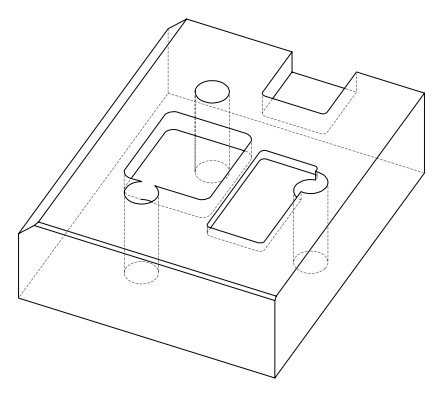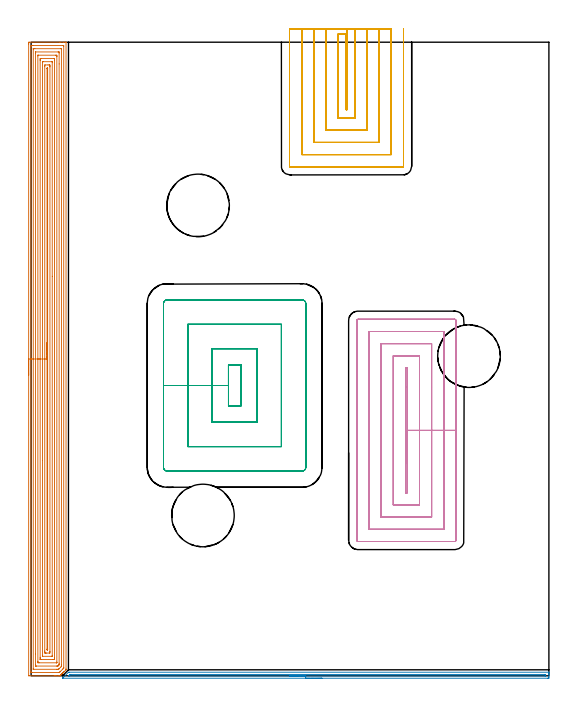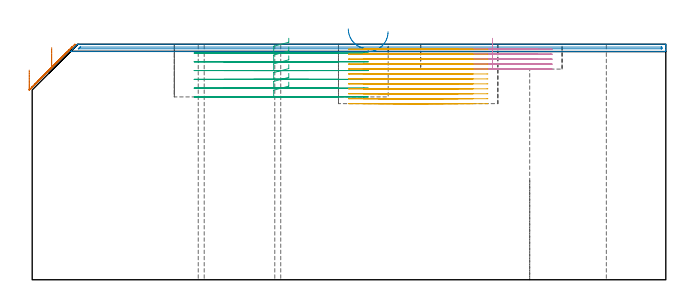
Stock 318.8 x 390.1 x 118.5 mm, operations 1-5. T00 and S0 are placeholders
(PLAN: 8 operations, 3 tool changes, 111.5 min)
(1 AREA_MILL | FG_CHAMFER_SURFACE | UGT0205_001 | 28.29 min | 103184 mm3)
(2 AREA_MILL_1 | FG_CHAMFER_SURFACE_1 | UGT0205_001 | 4.92 min | 2030 mm3)
(3 MILL_RECTANGULAR_POCKET | POCKET_RECTANGULAR_STRAIGHT | UGT0201_136 | Follow Part, ap 5, ae 75% | 11.52 min | 353971 mm3)
(4 MILL_RECTANGULAR_POCKET_1 | POCKET_RECTANGULAR_STRAIGHT_1 | NXT0201_013 | Follow Part, ap 2.5, ae 75% | 14.53 min | 130119 mm3)
(5 MILL_SLOT | SLOT_PARTIAL_RECTANGULAR | NXT0201_013 | Follow Part, ap 2.5, ae 75% | 32.39 min | 195558 mm3)
(6 MILL_THROUGH_HOLE_FROM_SOLID_MATERIAL | STEP1HOLE | UGT0201_018 | Circular | 6.61 min | 137998 mm3)
(7 MILL_THROUGH_HOLE_FROM_SOLID_MATERIAL_1 | STEP1HOLE_1 | UGT0201_018 | Circular | 6.61 min | 137378 mm3)
(8 MILL_THROUGH_HOLE_FROM_SOLID_MATERIAL_2 | STEP1HOLE_2 | UGT0201_018 | Circular | 6.61 min | 132123 mm3)
(TOOL UGT0205_001 | Chamfer Mill 20 x 3 x 45 deg. | D20 FL50 Z2)
(TOOL UGT0201_136 | Carbide End Mill 20.0 | D20 FL30 Z4)
(TOOL NXT0201_013 | ENDMILL 10mm | D10 FL30 Z4)
(TOOL UGT0201_018 | End mill 30 mm | D30 FL50 Z4)
(OP 1 AREA_MILL)
G17 G21 G94 G90
T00 M6
G54
G17 G0 G90 X-1.5 Y185.05 S1061 M3
G43 Z128.5 H0
Z105.5
G94 G1 Y185.088 Z104.628 F250.
Y185.202 Z103.763
Y185.391 Z102.912
Y185.653 Z102.08
Y185.987 Z101.274
Y186.39 Z100.5
Y186.859 Z99.764
Y187.39 Z99.072
Y187.979 Z98.429
Y188.622 Z97.839
Y189.314 Z97.308
Y190.05 Z96.84
Y190.824 Z96.437
Y191.63 Z96.103
Y192.462 Z95.841
Y193.314 Z95.652
Y194.178 Z95.538
Y195.05 Z95.5
Y389.054
X-1.499 Y389.474 Z95.501
X-1.495 Y389.942 Z95.503
X-1.492 Y390.091 Z95.506
X-1.033 Y390.1 Z95.965
X17.767 Z114.762
X20.15 Z117.145
X21.126 Z118.126
X21.49 Y390.092 Z118.481
X21.497 Y390.091 Z118.488
X21.5 Y389.921 Z118.5
Y4.201
X21.497 Y3.704 Z118.484
X21.479 Y3.678 Z118.475
X21.474 Y3.673 Z118.471
X20.214 Y2.414 Z117.213
X20.15 Y2.348 Z117.146
X20.087 Y2.287 Z117.086
X19.916 Y2.116 Z116.915
X19.856 Y2.054 Z116.852
X19.797 Y1.996 Z116.796
X19.618 Y1.818 Z116.617
X19.561 Y1.76 Z116.558
X19.506 Y1.706 Z116.505
X19.32 Y1.52 Z116.319
X19.267 Y1.466 Z116.264
X19.216 Y1.415 Z116.215
X19.022 Y1.222 Z116.021
X18.973 Y1.172 Z115.97
X18.925 Y1.125 Z115.924
X18.724 Y0.924 Z115.723
X18.679 Y0.878 Z115.676
X18.635 Y0.834 Z115.634
X18.426 Y0.626 Z115.425
X18.385 Y0.583 Z115.382
X18.267 Y0.467 Z115.267
X18.128 Y0.328 Z115.128
X17.943 Y0.142 Z114.941
X17.828 Y0.03 Z114.825
X17.791 Y0.001 Z114.787
X17.502 Y0. Z114.5
X17.414 Z114.412
X16.619 Z113.614
X15.384 Z112.38
X14.854 Z111.849
X14.236 Z111.232
X-1.298 Y0.001 Z95.699
X-1.492 Y0.01 Z95.506
X-1.499 Y0.205 Z95.499
X-1.5 Y195.05 Z95.5
X-0.086 Z96.914
X-0.085 Y387.621 Z96.915
X-0.084 Y387.686 Z96.916
X-0.077 Y388.09 Z96.923
X0.327 Y388.097 Z97.327
X0.733 Y388.099 Z97.733
X1.207 Y388.1 Z98.207
X19.267 Y388.099 Z116.267
X19.745 Y388.097 Z116.745
X19.976 Y388.09 Z116.976
X20.079 Y388.068 Z117.079
X20.085 Y387.753 Z117.085
Y387.686
Y5.095
X20.083 Y4.888 Z117.083
X20.08 Y4.785 Z117.08
X20.077 Y4.739 Z117.077
X20.046 Y4.705 Z117.046
X19.851 Y4.504 Z116.851
X19.552 Y4.201 Z116.552
X19.409 Y4.058 Z116.409
X17.764 Y2.414 Z114.764
X17.632 Y2.282 Z114.632
X17.502 Y2.154 Z114.502
X17.374 Y2.033 Z114.374
X17.351 Y2.012 Z114.351
X17.324 Y2.008 Z114.324
X17.265 Y2.004 Z114.265
X17.027 Y2.001 Z114.027
X0.733 Z97.733
X0.255 Y2.003 Z97.255
X0.024 Y2.01 Z97.024
X-0.079 Y2.032 Z96.921
X-0.085 Y2.348 Z96.915
Y2.414
X-0.086 Y195.05 Z96.914
X1.328 Z98.328
X1.329 Y385.899 Z98.329
X1.331 Y386.044 Z98.331
X1.333 Y386.079 Z98.333
X1.334 Y386.089 Z98.334
X1.351 Y386.092 Z98.351
X1.418 Y386.098 Z98.418
X1.615 Y386.1 Z98.615
X2.299 Z99.299
X18.385 Y386.099 Z115.385
X18.583 Y386.096 Z115.583
X18.64 Y386.092 Z115.64
X18.665 Y386.088 Z115.665
X18.667 Y386.072 Z115.667
X18.67 Y385.995 Z115.67
X18.671 Y385.899 Z115.671
Y385.608
Y6.593
X18.669 Y5.989 Z115.669
X18.667 Y5.844 Z115.667
X18.664 Y5.777 Z115.664
X18.631 Y5.74 Z115.631
X18.385 Y5.486 Z115.385
X17.502 Y4.601 Z114.502
X17.303 Y4.403 Z114.303
X17.099 Y4.201 Z114.099
X16.937 Y4.048 Z113.937
X16.883 Y4.01 Z113.883
X16.814 Y4.004 Z113.814
X16.619 Y4.002 Z113.619
X15.936 Y4. Z112.936
X1.615 Y4.001 Z98.615
X1.416 Y4.004 Z98.416
X1.36 Y4.008 Z98.36
X1.335 Y4.012 Z98.335
X1.333 Y4.028 Z98.333
X1.33 Y4.105 Z98.33
X1.329 Y4.201 Z98.329
X1.328 Y4.492 Z98.328
Y195.05
X2.743 Z99.743
Y383.217
X2.744 Y383.861 Z99.744
X2.748 Y384.077 Z99.748
X2.75 Y384.089 Z99.75
X2.755 Y384.092 Z99.755
X2.781 Y384.097 Z99.781
X2.835 Y384.099 Z99.835
X16.63 Y384.1 Z113.63
X17.057 Y384.09 Z114.057
X17.25 Y384.078 Z114.25
X17.252 Y383.967 Z114.252
X17.256 Y383.466 Z114.256
X17.257 Y376.719 Z114.257
Y7.777
X17.254 Y7.134 Z114.254
X17.25 Y6.883 Z114.25
X17.247 Y6.808 Z114.247
X17.188 Y6.743 Z114.188
X17.093 Y6.645 Z114.093
X16.974 Y6.524 Z113.974
X16.619 Y6.169 Z113.619
X16.528 Y6.082 Z113.528
X16.474 Y6.034 Z113.474
X16.443 Y6.01 Z113.443
X16.391 Y6.008 Z113.391
X16.173 Y6.003 Z113.173
X15.737 Y6. Z112.737
X3.37 Z100.37
X2.943 Y6.01 Z99.943
X2.749 Y6.022 Z99.749
X2.748 Y6.133 Z99.748
X2.744 Y6.634 Z99.744
X2.743 Y13.389 Z99.743
Y195.05
X4.157 Z101.157
Y381.644
X4.158 Y381.859 Z101.158
X4.162 Y382.003 Z101.162
X4.166 Y382.091 Z101.166
X4.181 Y382.094 Z101.181
X4.263 Y382.098 Z101.263
X4.483 Y382.1 Z101.483
X15.075 Z112.075
X15.737 Y382.093 Z112.737
X15.825 Y382.09 Z112.825
X15.837 Y381.752 Z112.837
X15.842 Y381.537 Z112.842
X15.843 Y381.429 Z112.843
Y381.322
Y8.456
X15.842 Y8.241 Z112.842
X15.838 Y8.098 Z112.838
X15.834 Y8.009 Z112.834
X15.819 Y8.006 Z112.819
X15.737 Y8.002 Z112.737
X15.517 Y8. Z112.517
X4.925 Z101.925
X4.263 Y8.007 Z101.263
X4.175 Y8.01 Z101.175
X4.163 Y8.348 Z101.163
X4.158 Y8.563 Z101.158
X4.157 Y8.671 Z101.157
Y8.779
Y195.05
X5.571 Z102.571
Y378.747
X5.573 Y379.209 Z102.573
X5.577 Y379.641 Z102.577
X5.582 Y380.093 Z102.582
X6.028 Y380.097 Z103.028
X6.458 Y380.099 Z103.458
X13.972 Z110.972
X14.405 Y380.096 Z111.405
X14.422 Y380.09 Z111.422
X14.424 Y380.077 Z111.424
X14.427 Y379.641 Z111.427
X14.429 Y379.178 Z111.429
Y378.747
X14.428 Y11.353 Z111.428
X14.427 Y10.891 Z111.427
X14.423 Y10.459 Z111.423
X14.418 Y10.007 Z111.418
X13.972 Y10.003 Z110.972
X13.541 Y10.001 Z110.541
X6.028 Z103.028
X5.595 Y10.004 Z102.595
X5.578 Y10.01 Z102.578
X5.576 Y10.023 Z102.576
X5.572 Y10.459 Z102.572
X5.571 Y10.922 Z102.571
Y11.353
Y195.05
X6.985 Z103.985
Y377.853
X6.987 Y378.058 Z103.987
X6.989 Y378.082 Z103.989
X6.99 Y378.087 Z103.99
X7.015 Y378.09 Z104.015
X7.144 Y378.096 Z104.144
X7.307 Y378.099 Z104.307
X7.55 Y378.1 Z104.55
X12.846 Z109.846
X12.949 Y378.097 Z109.949
X12.977 Y378.095 Z109.977
X13.002 Y378.091 Z110.002
X13.008 Y378.046 Z110.008
X13.013 Y377.931 Z110.013
X13.014 Y377.853 Z110.014
X13.015 Y245.966 Z110.015
X13.014 Y12.247 Z110.014
X13.013 Y12.042 Z110.013
X13.011 Y12.018 Z110.011
X13.009 Y12.013 Z110.009
X12.985 Y12.01 Z109.985
X12.855 Y12.004 Z109.855
X12.693 Y12.001 Z109.693
X12.45 Y12. Z109.45
X7.154 Z104.154
X7.051 Y12.003 Z104.051
X7.023 Y12.005 Z104.023
X6.998 Y12.009 Z103.998
X6.992 Y12.054 Z103.992
X6.987 Y12.169 Z103.987
X6.986 Y12.247 Z103.986
X6.985 Y132.493 Z103.985
Y195.05
X8.399 Z105.399
X8.4 Y375.172 Z105.4
X8.401 Y375.451 Z105.401
X8.407 Y376.066 Z105.407
X8.644 Y376.098 Z105.644
X10.407 Y376.1 Z107.407
X11.291 Y376.099 Z108.291
X11.324 Y376.096 Z108.324
X11.593 Y376.066 Z108.593
X11.598 Y375.789 Z108.598
X11.6 Y375.172 Z108.6
Y374.892
Y14.928
X11.599 Y14.65 Z108.599
X11.593 Y14.034 Z108.593
X11.356 Y14.002 Z108.356
X9.593 Y14. Z106.593
X8.709 Y14.001 Z105.709
X8.676 Y14.004 Z105.676
X8.406 Y14.034 Z105.406
X8.402 Y14.312 Z105.402
X8.4 Y14.928 Z105.4
X8.399 Y15.208 Z105.399
Y195.05
X9.814 Z106.814
Y373.761
X9.817 Y374.017 Z106.817
X9.821 Y374.08 Z106.821
X9.823 Y374.09 Z106.823
X9.835 Y374.094 Z106.835
X9.867 Y374.097 Z106.867
X10. Y374.099 Z107.
X10.133 Y374.097 Z107.133
X10.165 Y374.094 Z107.165
X10.177 Y374.09 Z107.177
X10.179 Y374.08 Z107.179
X10.182 Y374.019 Z107.182
X10.186 Y373.643 Z107.186
Y16.458
X10.183 Y16.084 Z107.183
X10.179 Y16.02 Z107.179
X10.177 Y16.01 Z107.177
X10.165 Y16.006 Z107.165
X10.133 Y16.003 Z107.133
X10. Y16.001 Z107.
X9.867 Y16.003 Z106.867
X9.835 Y16.006 Z106.835
X9.823 Y16.01 Z106.823
X9.82 Y16.02 Z106.82
X9.818 Y16.081 Z106.818
X9.814 Y16.457 Z106.814
Y195.05
Y195.922 Z106.852
Y196.787 Z106.966
Y197.638 Z107.154
Y198.47 Z107.417
Y199.276 Z107.751
Y200.05 Z108.153
Y200.786 Z108.622
Y201.478 Z109.153
Y202.121 Z109.743
Y202.71 Z110.386
Y203.242 Z111.078
Y203.71 Z111.814
Y204.113 Z112.587
Y204.447 Z113.393
Y204.709 Z114.225
Y204.898 Z115.077
Y205.012 Z115.942
Y205.05 Z116.814
G0 Z128.5
M5
M2
(OP 2 AREA_MILL_1)
G17 G21 G94 G90
T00 M6
G54
G17 G0 G90 X179.05 Y-1.5 S1061 M3
G43 Z128.5 H0
Z124.8
G94 G1 X179.012 Z123.928 F250.
X178.898 Z123.063
X178.709 Z122.212
X178.447 Z121.38
X178.113 Z120.574
X177.71 Z119.8
X177.242 Z119.064
X176.71 Z118.372
X176.121 Z117.729
X175.478 Z117.14
X174.786 Z116.608
X174.05 Z116.14
X173.276 Z115.737
X172.47 Z115.403
X171.638 Z115.141
X170.787 Z114.952
X169.922 Z114.838
X169.05 Z114.8
X19.467 Y-1.499 Z114.801
X19.429 Y-1.498 Z114.802
X19.315 Y-1.491 Z114.806
X19.38 Y-1.423 Z114.875
X19.467 Y-1.332 Z114.966
X19.559 Y-1.24 Z115.058
X20.511 Y-0.289 Z116.011
X22.922 Y2.123 Z118.421
X22.937 Y2.137 Z118.434
X23.013 Y2.209 Z118.486
X23.482 Y2.2 Z118.5
X318.637
X318.79 Y2.205 Z118.495
X318.792 Y2.172 Z118.464
X318.8 Y1.811 Z118.11
Y1.456 Z117.756
Y0.793 Z117.088
Y-0.425 Z115.872
X318.796 Y-0.98 Z115.315
X318.792 Y-1.491 Z114.805
X318.704 Y-1.494 Z114.802
X318.186 Y-1.5 Z114.8
X169.05
Y-0.086 Z116.214
X23.478
X23.275 Y-0.081 Z116.219
X23.188 Y-0.079 Z116.221
X23.201 Y-0.059 Z116.241
X23.228 Y-0.028 Z116.272
X23.321 Y0.07 Z116.37
X23.419 Y0.169 Z116.469
X23.486 Y0.236 Z116.536
X23.768 Y0.513 Z116.813
X23.961 Y0.699 Z116.999
X24.049 Y0.779 Z117.079
X24.155 Y0.781 Z117.081
X24.375 Y0.786 Z117.086
X316.4
X316.623 Y0.784 Z117.084
X316.73 Y0.781 Z117.081
X316.777 Y0.779 Z117.079
X316.79 Y0.753 Z117.053
X316.794 Y0.648 Z116.948
X316.799 Y0.398 Z116.698
Y0.152 Z116.452
X316.797 Y-0.047 Z116.253
X316.794 Y-0.072 Z116.228
X316.789 Y-0.079 Z116.221
X316.783 Y-0.082 Z116.218
X316.73 Y-0.084 Z116.216
X316.62 Y-0.085 Z116.215
X316.4 Y-0.086 Z116.214
X169.05
X168.178 Z116.252
X167.314 Z116.366
X166.462 Z116.555
X165.63 Z116.817
X164.824 Z117.151
X164.05 Z117.554
X163.314 Z118.023
X162.622 Z118.554
X161.979 Z119.143
X161.39 Z119.786
X160.858 Z120.478
X160.39 Z121.214
X159.987 Z121.988
X159.653 Z122.794
X159.391 Z123.626
X159.202 Z124.478
X159.088 Z125.343
X159.05 Z126.214
G0 Z128.5
M5
M2
(OP 3 MILL_RECTANGULAR_POCKET)
G17 G21 G94 G90
T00 M6
G54
G17 G0 G90 X129.1 Y183.971 S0 M3
G43 Z128.5 H0
Z121.5
G94 G1 Y191.4 Z119.509 F250.
X121.5 Z117.473
Y178.75 Z114.083
Y166.1 F500.
X129.1
Y191.4
X121.5
Y178.75
X111.5
Y156.1
X139.1
Y201.4
X111.5
Y178.75
X96.5
Y141.1
X154.1
Y216.4
X96.5
Y178.75
X81.5
Y128.3
G3 X83.7 Y126.1 R2.2
G1 X166.9
G3 X169.1 Y128.3 R2.2
G1 Y229.2
G3 X166.9 Y231.4 R2.2
G1 X83.7
G3 X81.5 Y229.2 R2.2
G1 Y178.75
Y177.75
G0 X129.1 Y183.971 Z117.083
G1 Y191.4 Z115.093 F250.
X121.5 Z113.056
Y178.75 Z109.667
Y166.1 F500.
X129.1
Y191.4
X121.5
Y178.75
X111.5
Y156.1
X139.1
Y201.4
X111.5
Y178.75
X96.5
Y141.1
X154.1
Y216.4
X96.5
Y178.75
X81.5
Y128.3
G3 X83.7 Y126.1 R2.2
G1 X166.9
G3 X169.1 Y128.3 R2.2
G1 Y229.2
G3 X166.9 Y231.4 R2.2
G1 X83.7
G3 X81.5 Y229.2 R2.2
G1 Y178.75
Y177.75
G0 X129.1 Y183.971 Z112.667
G1 Y191.4 Z110.676 F250.
X121.5 Z108.64
Y178.75 Z105.25
Y166.1 F500.
X129.1
Y191.4
X121.5
Y178.75
X111.5
Y156.1
X139.1
Y201.4
X111.5
Y178.75
X96.5
Y141.1
X154.1
Y216.4
X96.5
Y178.75
X81.5
Y128.3
G3 X83.7 Y126.1 R2.2
G1 X166.9
G3 X169.1 Y128.3 R2.2
G1 Y229.2
G3 X166.9 Y231.4 R2.2
G1 X83.7
G3 X81.5 Y229.2 R2.2
G1 Y178.75
Y177.75
G0 X129.1 Y183.971 Z108.25
G1 Y191.4 Z106.259 F250.
X121.5 Z104.223
Y178.75 Z100.833
Y166.1 F500.
X129.1
Y191.4
X121.5
Y178.75
X111.5
Y156.1
X139.1
Y201.4
X111.5
Y178.75
X96.5
Y141.1
X154.1
Y216.4
X96.5
Y178.75
X81.5
Y128.3
G3 X83.7 Y126.1 R2.2
G1 X166.9
G3 X169.1 Y128.3 R2.2
G1 Y229.2
G3 X166.9 Y231.4 R2.2
G1 X83.7
G3 X81.5 Y229.2 R2.2
G1 Y178.75
Y177.75
G0 X129.1 Y183.971 Z103.833
G1 Y191.4 Z101.843 F250.
X121.5 Z99.806
Y178.75 Z96.417
Y166.1 F500.
X129.1
Y191.4
X121.5
Y178.75
X111.5
Y156.1
X139.1
Y201.4
X111.5
Y178.75
X96.5
Y141.1
X154.1
Y216.4
X96.5
Y178.75
X81.5
Y128.3
G3 X83.7 Y126.1 R2.2
G1 X166.9
G3 X169.1 Y128.3 R2.2
G1 Y229.2
G3 X166.9 Y231.4 R2.2
G1 X83.7
G3 X81.5 Y229.2 R2.2
G1 Y178.75
Y177.75
G0 X129.1 Y183.971 Z99.417
G1 Y191.4 Z97.426 F250.
X121.5 Z95.39
Y178.75 Z92.
Y166.1 F500.
X129.1
Y191.4
X121.5
Y178.75
X111.5
Y156.1
X139.1
Y201.4
X111.5
Y178.75
X96.5
Y141.1
X154.1
Y216.4
X96.5
Y178.75
X81.5
Y128.3
G3 X83.7 Y126.1 R2.2
G1 X166.9
G3 X169.1 Y128.3 R2.2
G1 Y229.2
G3 X166.9 Y231.4 R2.2
G1 X83.7
G3 X81.5 Y229.2 R2.2
G1 Y178.75
Y177.75
G0 Z128.5
M5
M2
(OP 4 MILL_RECTANGULAR_POCKET_1)
G17 G21 G94 G90
T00 M6
G54
G17 G0 G90 X231.6 Y130.574 S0 M3
G43 Z128.5 H0
Z121.5
G94 G1 Y151.1 Z116. F250.
Y177.785 F500.
Y189.5
X230.5
Y112.7
X231.6
Y151.1
X239.1
Y177.785
Y197.
X223.
Y105.2
X239.1
Y151.1
X246.6
Y204.5
X215.5
Y97.7
X246.6
Y151.1
X254.1
Y212.
X208.
Y90.2
X254.1
Y151.1
X261.6
Y218.7
G3 X260.8 Y219.5 R0.8
G1 X201.3
G3 X200.5 Y218.7 R0.8
G1 Y83.5
G3 X201.3 Y82.7 R0.8
G1 X260.8
G3 X261.6 Y83.5 R0.8
G1 Y151.1
Y152.1
G0 X231.6 Y130.574 Z119.
G1 Y151.1 Z113.5 F250.
Y177.785 F500.
Y189.5
X230.5
Y112.7
X231.6
Y151.1
X239.1
Y177.785
Y197.
X223.
Y105.2
X239.1
Y151.1
X246.6
Y177.785
Y204.5
X215.5
Y97.7
X246.6
Y151.1
X254.1
Y212.
X208.
Y90.2
X254.1
Y151.1
X261.6
Y218.7
G3 X260.8 Y219.5 R0.8
G1 X201.3
G3 X200.5 Y218.7 R0.8
G1 Y83.5
G3 X201.3 Y82.7 R0.8
G1 X260.8
G3 X261.6 Y83.5 R0.8
G1 Y151.1
Y152.1
G0 X231.6 Y130.574 Z116.5
G1 Y151.1 Z111. F250.
Y177.785 F500.
Y189.5
X230.5
Y112.7
X231.6
Y151.1
X239.1
Y197.
X223.
Y105.2
X239.1
Y151.1
X246.6
Y204.5
X215.5
Y97.7
X246.6
Y151.1
X254.1
Y212.
X208.
Y90.2
X254.1
Y151.1
X261.6
Y218.7
G3 X260.8 Y219.5 R0.8
G1 X201.3
G3 X200.5 Y218.7 R0.8
G1 Y83.5
G3 X201.3 Y82.7 R0.8
G1 X260.8
G3 X261.6 Y83.5 R0.8
G1 Y151.1
Y152.1
G0 X231.6 Y130.574 Z114.
G1 Y151.1 Z108.5 F250.
Y177.785 F500.
Y189.5
X230.5
Y112.7
X231.6
Y151.1
X239.1
Y197.
X223.
Y105.2
X239.1
Y151.1
X246.6
Y204.5
X215.5
Y97.7
X246.6
Y151.1
X254.1
Y212.
X208.
Y90.2
X254.1
Y151.1
X261.6
Y218.7
G3 X260.8 Y219.5 R0.8
G1 X201.3
G3 X200.5 Y218.7 R0.8
G1 Y83.5
G3 X201.3 Y82.7 R0.8
G1 X260.8
G3 X261.6 Y83.5 R0.8
G1 Y151.1
Y152.1
G0 X231.6 Y130.574 Z111.5
G1 Y151.1 Z106. F250.
Y177.785 F500.
Y189.5
X230.5
Y112.7
X231.6
Y151.1
X239.1
Y197.
X223.
Y105.2
X239.1
Y151.1
X246.6
Y204.5
X215.5
Y97.7
X246.6
Y151.1
X254.1
Y212.
X208.
Y90.2
X254.1
Y151.1
X261.6
Y218.7
G3 X260.8 Y219.5 R0.8
G1 X201.3
G3 X200.5 Y218.7 R0.8
G1 Y83.5
G3 X201.3 Y82.7 R0.8
G1 X260.8
G3 X261.6 Y83.5 R0.8
G1 Y151.1
Y152.1
G0 Z128.5
M5
M2
(OP 5 MILL_SLOT)
G17 G21 G94 G90
T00 M6
G54
G17 G0 G90 X194.3 Y398.1 S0 M3
G43 Z128.5 H0
Z116.008
G94 G1 Y395.1 F250.
Y348.4 F500.
X194.1
Y395.1
X189.1
Y343.4
X199.3
Y395.1
Y398.1 F250.
X181.6
Y395.1
Y335.9 F500.
X206.8
Y395.1
Y398.1 F250.
X174.1
Y395.1
Y328.4 F500.
X214.3
Y395.1
Y398.1 F250.
X166.6
Y395.1
Y320.9 F500.
X221.8
Y395.1
Y398.1 F250.
X159.1
Y395.1
Y313.8 F500.
G3 X159.5 Y313.4 R0.4
G1 X228.9
G3 X229.3 Y313.8 R0.4
G1 Y395.1
Y398.1 F250.
G0 X194.3 Z113.517
G1 Y395.1
Y348.4 F500.
X194.1
Y395.1
X189.1
Y343.4
X199.3
Y395.1
Y398.1 F250.
X181.6
Y395.1
Y335.9 F500.
X206.8
Y395.1
Y398.1 F250.
X174.1
Y395.1
Y328.4 F500.
X214.3
Y395.1
Y398.1 F250.
X166.6
Y395.1
Y320.9 F500.
X221.8
Y395.1
Y398.1 F250.
X159.1
Y395.1
Y313.8 F500.
G3 X159.5 Y313.4 R0.4
G1 X228.9
G3 X229.3 Y313.8 R0.4
G1 Y395.1
Y398.1 F250.
G0 X194.3 Z111.025
G1 Y395.1
Y348.4 F500.
X194.1
Y395.1
X189.1
Y343.4
X199.3
Y395.1
Y398.1 F250.
X181.6
Y395.1
Y335.9 F500.
X206.8
Y395.1
Y398.1 F250.
X174.1
Y395.1
Y328.4 F500.
X214.3
Y395.1
Y398.1 F250.
X166.6
Y395.1
Y320.9 F500.
X221.8
Y395.1
Y398.1 F250.
X159.1
Y395.1
Y313.8 F500.
G3 X159.5 Y313.4 R0.4
G1 X228.9
G3 X229.3 Y313.8 R0.4
G1 Y395.1
Y398.1 F250.
G0 X194.3 Z108.533
G1 Y395.1
Y348.4 F500.
X194.1
Y395.1
X189.1
Y343.4
X199.3
Y395.1
Y398.1 F250.
X181.6
Y395.1
Y335.9 F500.
X206.8
Y395.1
Y398.1 F250.
X174.1
Y395.1
Y328.4 F500.
X214.3
Y395.1
Y398.1 F250.
X166.6
Y395.1
Y320.9 F500.
X221.8
Y395.1
Y398.1 F250.
X159.1
Y395.1
Y313.8 F500.
G3 X159.5 Y313.4 R0.4
G1 X228.9
G3 X229.3 Y313.8 R0.4
G1 Y395.1
Y398.1 F250.
G0 X194.3 Z106.042
G1 Y395.1
Y348.4 F500.
X194.1
Y395.1
X189.1
Y343.4
X199.3
Y395.1
Y398.1 F250.
X181.6
Y395.1
Y335.9 F500.
X206.8
Y395.1
Y398.1 F250.
X174.1
Y395.1
Y328.4 F500.
X214.3
Y395.1
Y398.1 F250.
X166.6
Y395.1
Y320.9 F500.
X221.8
Y395.1
Y398.1 F250.
X159.1
Y395.1
Y313.8 F500.
G3 X159.5 Y313.4 R0.4
G1 X228.9
G3 X229.3 Y313.8 R0.4
G1 Y395.1
Y398.1 F250.
G0 X194.3 Z103.55
G1 Y395.1
Y348.4 F500.
X194.1
Y395.1
X189.1
Y343.4
X199.3
Y395.1
Y398.1 F250.
X181.6
Y395.1
Y335.9 F500.
X206.8
Y395.1
Y398.1 F250.
X174.1
Y395.1
Y328.4 F500.
X214.3
Y395.1
Y398.1 F250.
X166.6
Y395.1
Y320.9 F500.
X221.8
Y395.1
Y398.1 F250.
X159.1
Y395.1
Y313.8 F500.
G3 X159.5 Y313.4 R0.4
G1 X228.9
G3 X229.3 Y313.8 R0.4
G1 Y395.1
Y398.1 F250.
G0 X194.3 Z101.058
G1 Y395.1
Y348.4 F500.
X194.1
Y395.1
X189.1
Y343.4
X199.3
Y395.1
Y398.1 F250.
X181.6
Y395.1
Y335.9 F500.
X206.8
Y395.1
Y398.1 F250.
X174.1
Y395.1
Y328.4 F500.
X214.3
Y395.1
Y398.1 F250.
X166.6
Y395.1
Y320.9 F500.
X221.8
Y395.1
Y398.1 F250.
X159.1
Y395.1
Y313.8 F500.
G3 X159.5 Y313.4 R0.4
G1 X228.9
G3 X229.3 Y313.8 R0.4
G1 Y395.1
Y398.1 F250.
G0 X194.3 Z98.567
G1 Y395.1
Y348.4 F500.
X194.1
Y395.1
X189.1
Y343.4
X199.3
Y395.1
Y398.1 F250.
X181.6
Y395.1
Y335.9 F500.
X206.8
Y395.1
Y398.1 F250.
X174.1
Y395.1
Y328.4 F500.
X214.3
Y395.1
Y398.1 F250.
X166.6
Y395.1
Y320.9 F500.
X221.8
Y395.1
Y398.1 F250.
X159.1
Y395.1
Y313.8 F500.
G3 X159.5 Y313.4 R0.4
G1 X228.9
G3 X229.3 Y313.8 R0.4
G1 Y395.1
Y398.1 F250.
G0 X194.3 Z96.075
G1 Y395.1
Y348.4 F500.
X194.1
Y395.1
X189.1
Y343.4
X199.3
Y395.1
Y398.1 F250.
X181.6
Y395.1
Y335.9 F500.
X206.8
Y395.1
Y398.1 F250.
X174.1
Y395.1
Y328.4 F500.
X214.3
Y395.1
Y398.1 F250.
X166.6
Y395.1
Y320.9 F500.
X221.8
Y395.1
Y398.1 F250.
X159.1
Y395.1
Y313.8 F500.
G3 X159.5 Y313.4 R0.4
G1 X228.9
G3 X229.3 Y313.8 R0.4
G1 Y395.1
Y398.1 F250.
G0 X194.3 Z93.583
G1 Y395.1
Y348.4 F500.
X194.1
Y395.1
X189.1
Y343.4
X199.3
Y395.1
Y398.1 F250.
X181.6
Y395.1
Y335.9 F500.
X206.8
Y395.1
Y398.1 F250.
X174.1
Y395.1
Y328.4 F500.
X214.3
Y395.1
Y398.1 F250.
X166.6
Y395.1
Y320.9 F500.
X221.8
Y395.1
Y398.1 F250.
X159.1
Y395.1
Y313.8 F500.
G3 X159.5 Y313.4 R0.4
G1 X228.9
G3 X229.3 Y313.8 R0.4
G1 Y395.1
Y398.1 F250.
G0 X194.3 Z91.092
G1 Y395.1
Y348.4 F500.
X194.1
Y395.1
X189.1
Y343.4
X199.3
Y395.1
Y398.1 F250.
X181.6
Y395.1
Y335.9 F500.
X206.8
Y395.1
Y398.1 F250.
X174.1
Y395.1
Y328.4 F500.
X214.3
Y395.1
Y398.1 F250.
X166.6
Y395.1
Y320.9 F500.
X221.8
Y395.1
Y398.1 F250.
X159.1
Y395.1
Y313.8 F500.
G3 X159.5 Y313.4 R0.4
G1 X228.9
G3 X229.3 Y313.8 R0.4
G1 Y395.1
Y398.1 F250.
G0 X194.3 Z88.6
G1 Y395.1
Y348.4 F500.
X194.1
Y395.1
X189.1
Y343.4
X199.3
Y395.1
Y398.1 F250.
X181.6
Y395.1
Y335.9 F500.
X206.8
Y395.1
Y398.1 F250.
X174.1
Y395.1
Y328.4 F500.
X214.3
Y395.1
Y398.1 F250.
X166.6
Y395.1
Y320.9 F500.
X221.8
Y395.1
Y398.1 F250.
X159.1
Y395.1
Y313.8 F500.
G3 X159.5 Y313.4 R0.4
G1 X228.9
G3 X229.3 Y313.8 R0.4
G1 Y395.1
Y398.1 F250.
G0 Z128.5
M5
M2
